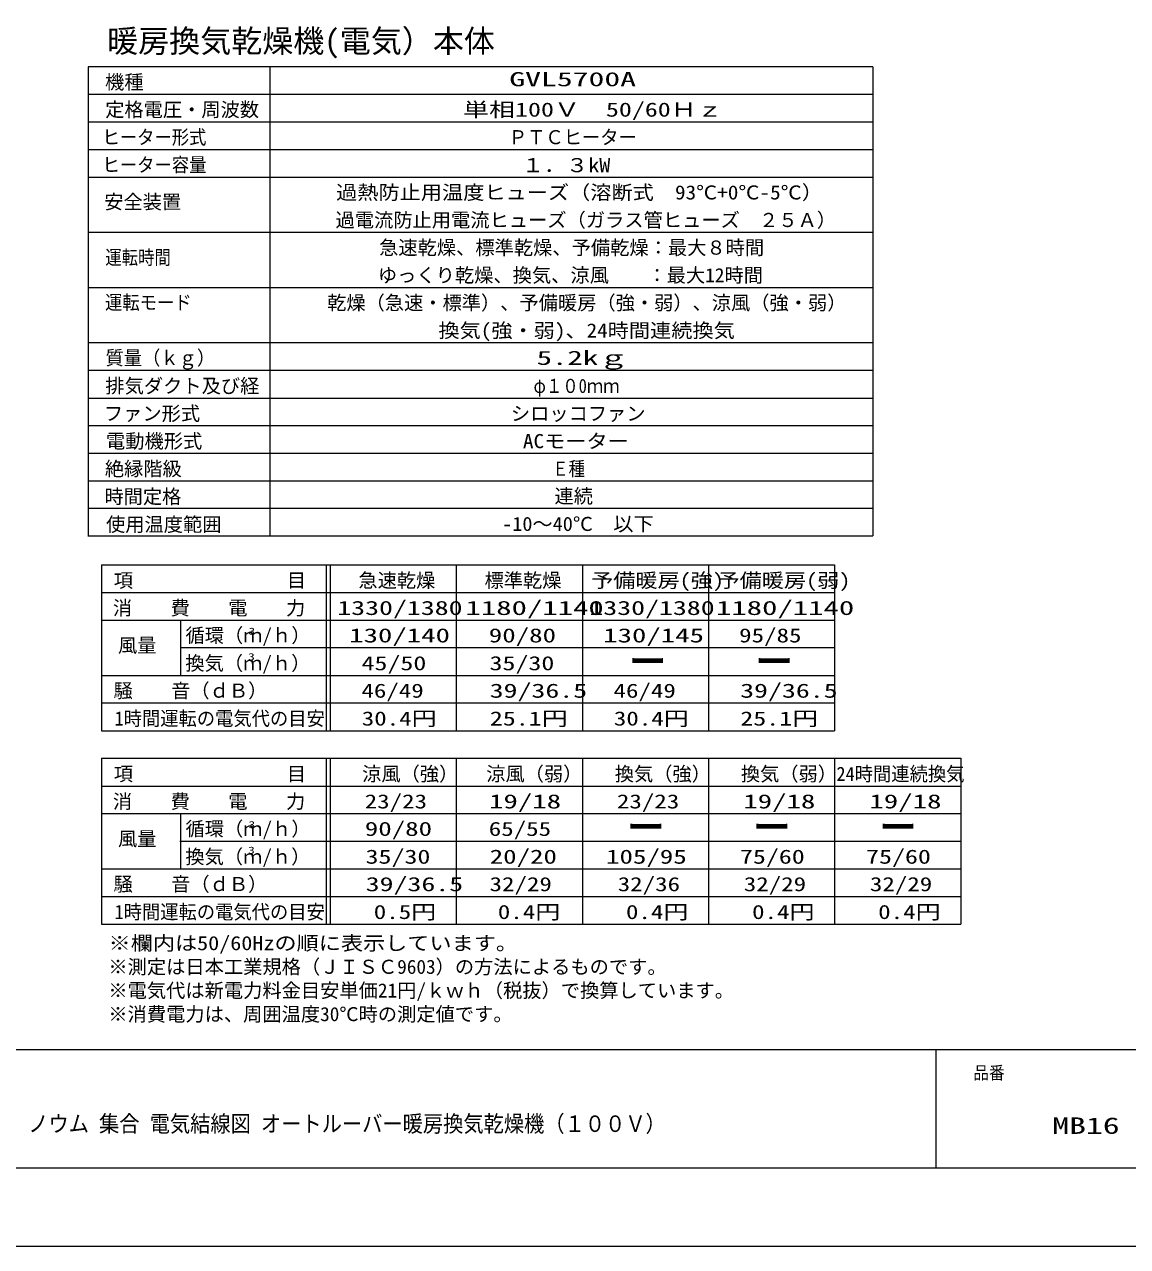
# Model space of a CAD drawing. Units: millimetres on the paper. Extents: x -305 to 305, y -152 to 152.
# Drawn here: x -186.6 to -46.7, y -148.5 to 6.5 of the extents above; entities that cross this region are included whole.
import ezdxf
from ezdxf.enums import TextEntityAlignment as Align

# ---------------------------------------------------------------- set-up
doc = ezdxf.new("R2010")
doc.units = ezdxf.units.MM
for name, color, linetype, lineweight in [('0-0_PV', 7, 'Continuous', 9), ('0-3_1図面枠', 7, 'Continuous', 9), ('0-4_0', 7, 'Continuous', 9), ('0-5_図面枠', 3, 'Continuous', 9), ('0-6_DEFPOINTS', 7, 'Continuous', 9)]:
    doc.layers.add(name, color=color, linetype=linetype, lineweight=lineweight)
doc.styles.add('ＭＳ ゴシック', font='')
doc.styles.get('ＭＳ ゴシック').set_extended_font_data('MS Gothic')

msp = doc.modelspace()

# ---------------------------------------------------------------- linework, layer by layer
at = {"layer": '0-0_PV'}
for p, q in [((-178.547, 1.142), (-79.015, 1.142)), ((-178.547, 1.124), (-178.547, -58.367)), ((-155.528, 1.124), (-155.528, -58.367)), ((-79.018, 1.124), (-79.018, -58.367)), ((-178.547, -2.358), (-79.018, -2.358)), ((-178.547, -5.858), (-79.018, -5.858)), ((-178.547, -9.358), (-79.018, -9.358)), ((-178.547, -12.858), (-79.018, -12.858)), ((-178.547, -19.858), (-79.018, -19.858)), ((-178.547, -26.858), (-79.018, -26.858)), ((-178.547, -33.858), (-79.018, -33.858)), ((-178.547, -37.371), (-79.018, -37.371)), ((-178.547, -40.899), (-79.018, -40.899)), ((-178.547, -44.385), (-79.018, -44.385)), ((-178.547, -47.867), (-79.018, -47.867)), ((-178.547, -51.367), (-79.018, -51.367)), ((-178.547, -54.867), (-79.018, -54.867)), ((-178.589, -58.367), (-79.018, -58.367)), ((-147.862, -61.995), (-147.862, -62.037)), ((-176.878, -62.037), (-176.878, -83.074)), ((-176.878, -62.037), (-83.862, -62.037)), ((-148.362, -62.037), (-148.362, -83.074)), ((-147.862, -62.037), (-147.862, -83.074)), ((-131.862, -62.037), (-131.862, -83.074)), ((-115.862, -62.037), (-115.862, -83.074)), ((-99.862, -62.037), (-99.862, -83.074)), ((-83.862, -62.037), (-83.862, -83.074)), ((-176.878, -65.565), (-83.862, -65.565)), ((-176.878, -69.051), (-83.862, -69.051)), ((-166.867, -69.051), (-166.867, -76.06)), ((-166.867, -72.533), (-83.862, -72.533)), ((-176.878, -76.06), (-83.862, -76.06)), ((-176.878, -79.546), (-83.862, -79.546)), ((-176.878, -83.074), (-83.862, -83.074)), ((-176.878, -86.574), (-67.862, -86.574)), ((-176.878, -86.574), (-176.878, -107.61)), ((-148.362, -86.574), (-148.362, -107.61)), ((-147.862, -86.574), (-147.862, -107.61)), ((-131.862, -86.574), (-131.862, -107.61)), ((-115.862, -86.574), (-115.862, -107.61)), ((-99.862, -86.531), (-99.862, -107.61)), ((-83.862, -86.574), (-83.862, -107.61)), ((-67.862, -86.574), (-67.862, -107.61)), ((-176.878, -90.101), (-67.862, -90.101)), ((-176.878, -93.587), (-67.862, -93.587)), ((-166.867, -93.541), (-166.867, -100.685)), ((-166.912, -97.069), (-67.862, -97.069)), ((-176.878, -100.596), (-67.862, -100.596)), ((-176.878, -104.082), (-67.862, -104.082)), ((-176.878, -107.61), (-67.862, -107.61))]:
    msp.add_line(p, q, dxfattribs=at)
at = {"layer": '0-4_0'}
msp.add_line((-71.017, -123.498), (-71.017, -138.498), dxfattribs=at)
at = {"layer": '0-5_図面枠'}
msp.add_line((-291.017, -123.498), (108.983, -123.498), dxfattribs=at)
msp.add_lwpolyline([(-291.017, -138.498), (108.983, -138.498), (108.983, 138.502), (-291.017, 138.502)], close=True, dxfattribs=at)
at = {"layer": '0-6_DEFPOINTS'}
msp.add_line((118.983, -148.498), (-301.017, -148.498), dxfattribs=at)

# ---------------------------------------------------------------- texts
at = {"layer": '0-0_PV', "style": 'ＭＳ ゴシック'}
for s, height, p in [('暖房換気乾燥機(電気）本体', 2.886, (-176.161, 2.086)), ('機種', 1.789, (-176.417, -2.237)), ('定格電圧・周波数', 1.789, (-176.403, -5.737)), ('安全装置', 1.789, (-176.526, -17.439)), ('過電流防止用電流ヒューズ（ガラス管ヒューズ\u3000２５Ａ）', 1.791, (-147.183, -19.738)), ('急速乾燥、標準乾燥、予備乾燥：最大８時間', 1.791, (-141.654, -23.24)), ('ゆっくり乾燥、換気、涼風\u3000\u3000：最大12時間', 1.791, (-141.805, -26.74)), ('乾燥（急速・標準）、予備暖房（強・弱）、涼風（強・弱）', 1.789, (-148.244, -30.235)), ('排気ダクト及び経', 1.791, (-176.384, -40.778)), ('ファン形式', 1.791, (-176.568, -44.278)), ('シロッコファン', 1.789, (-124.933, -44.28)), ('電動機形式', 1.791, (-176.301, -47.778)), ('絶縁階級', 1.789, (-176.45, -51.278)), ('時間定格', 1.789, (-176.501, -54.814)), ('連続', 1.789, (-119.402, -54.75)), ('使用温度範囲', 1.791, (-176.3, -58.347)), ('項\u3000\u3000\u3000\u3000\u3000\u3000\u3000\u3000目', 1.789, (-175.318, -65.439)), ('急速乾燥', 1.789, (-144.283, -65.443)), ('標準乾燥', 1.789, (-128.276, -65.443)), ('消\u3000\u3000費\u3000\u3000電\u3000\u3000力', 1.789, (-175.419, -68.937)), ('風量', 1.789, (-174.777, -73.671)), ('循環（ｍ/ｈ）', 1.791, (-166.223, -72.417)), ('換気（ｍ/ｈ）', 1.791, (-166.24, -75.946)), ('騒\u3000\u3000音（ｄＢ）', 1.789, (-175.354, -79.425)), ('項\u3000\u3000\u3000\u3000\u3000\u3000\u3000\u3000目', 1.789, (-175.318, -89.975)), ('涼風（強）', 1.789, (-143.804, -89.979)), ('涼風（弱）', 1.789, (-128.062, -89.979)), ('換気（強）', 1.789, (-111.754, -89.979)), ('換気（弱）', 1.789, (-95.754, -89.979)), ('消\u3000\u3000費\u3000\u3000電\u3000\u3000力', 1.789, (-175.419, -93.473)), ('循環（ｍ/ｈ）', 1.791, (-166.223, -96.953)), ('風量', 1.789, (-174.777, -98.207)), ('換気（ｍ/ｈ）', 1.791, (-166.24, -100.482)), ('騒\u3000\u3000音（ｄＢ）', 1.789, (-175.354, -103.961)), ('※測定は日本工業規格（ＪＩＳＣ9603）の方法によるものです。', 1.791, (-175.999, -114.45)), ('※電気代は新電力料金目安単価21円/ｋｗｈ（税抜）で換算しています。', 1.791, (-176, -117.449)), ('※消費電力は、周囲温度30℃時の測定値です。', 1.791, (-176.004, -120.451))]:
    msp.add_text(s, height=height, dxfattribs=at).set_placement(p, align=Align.BOTTOM_LEFT)
for s, height, width, p in [('GVL5700A', 1.791, 1.65, (-125.134, -1.883)), ('単相100Ｖ\u300050/60Ｈｚ', 1.791, 1.35, (-131.001, -5.737)), ('ヒーター形式', 1.791, 0.9, (-176.752, -9.237)), ('ＰＴＣヒーター', 1.791, 0.95, (-125.197, -9.237)), ('ヒーター容量', 1.791, 0.9, (-176.752, -12.737)), ('１．３kW', 1.791, 1.15, (-123.549, -12.783)), ('過熱防止用温度ヒューズ（溶断式\u300093℃+0℃-5℃）', 1.791, 1.1, (-147.105, -16.24)), ('運転時間', 1.791, 0.85, (-176.386, -24.487)), ('運転モード', 1.791, 0.9, (-176.423, -30.194)), ('換気(強・弱)、24時間連続換気', 1.791, 1.1, (-134.128, -33.749)), ('質量（ｋｇ）', 1.791, 0.95, (-176.364, -37.22)), ('5.2kｇ', 1.791, 1.6, (-121.664, -37.219)), ('φ１０0ｍｍ', 1.791, 0.85, (-122.058, -40.779)), ('ACモーター', 1.791, 1.1, (-123.402, -47.781)), ('Ｅ種', 1.791, 0.85, (-119.68, -51.279)), ('-10～40℃\u3000以下', 1.791, 1.05, (-126.033, -58.279)), ('予備暖房(強)', 1.791, 1.15, (-114.754, -65.443)), ('予備暖房(弱)', 1.791, 1.15, (-98.717, -65.443)), ('1330/1380', 1.791, 1.45, (-146.961, -68.937)), ('1180/1140', 1.791, 1.6, (-130.692, -68.937)), ('1330/1380', 1.791, 1.45, (-114.977, -68.937)), ('1180/1140', 1.791, 1.6, (-98.913, -68.937)), ('3', 0.894, 1.4, (-158.214, -71.173)), ('130/140', 1.791, 1.5, (-145.45, -72.419)), ('90/80', 1.791, 1.4, (-127.733, -72.419)), ('130/145', 1.791, 1.5, (-113.225, -72.419)), ('95/85', 1.789, 1.3, (-95.973, -72.419)), ('3', 0.894, 1.4, (-158.27, -74.41)), ('45/50', 1.791, 1.35, (-143.885, -75.947)), ('35/30', 1.791, 1.35, (-127.643, -75.947)), ('ー', 4.811, 0.75, (-110.036, -78.145)), ('ー', 4.811, 0.75, (-93.998, -78.145)), ('46/49', 1.789, 1.3, (-143.894, -79.432)), ('39/36.5', 1.791, 1.45, (-127.624, -79.432)), ('46/49', 1.789, 1.3, (-111.911, -79.432)), ('39/36.5', 1.791, 1.45, (-95.845, -79.432)), ('1時間運転の電気代の目安', 1.791, 0.95, (-175.219, -82.953)), ('30.4円', 1.791, 1.3, (-143.855, -82.96)), ('25.1円', 1.791, 1.35, (-127.602, -82.96)), ('30.4円', 1.791, 1.3, (-111.872, -82.96)), ('25.1円', 1.791, 1.35, (-95.822, -82.96)), ('24時間連続換気', 1.791, 0.95, (-83.626, -89.98)), ('23/23', 1.789, 1.3, (-143.481, -93.473)), ('19/18', 1.791, 1.5, (-127.699, -93.473)), ('23/23', 1.789, 1.3, (-111.481, -93.473)), ('19/18', 1.791, 1.5, (-95.441, -93.473)), ('19/18', 1.791, 1.5, (-79.441, -93.473)), ('90/80', 1.791, 1.4, (-143.462, -96.955)), ('65/55', 1.789, 1.3, (-127.74, -96.955)), ('3', 0.894, 1.4, (-158.214, -95.709)), ('ー', 4.811, 0.75, (-110.278, -99.153)), ('ー', 4.811, 0.75, (-94.278, -99.153)), ('ー', 4.811, 0.75, (-78.278, -99.153)), ('3', 0.894, 1.4, (-158.27, -98.946)), ('35/30', 1.791, 1.35, (-143.372, -100.483)), ('20/20', 1.791, 1.4, (-127.621, -100.483)), ('105/95', 1.791, 1.4, (-112.857, -100.483)), ('75/60', 1.791, 1.35, (-95.872, -100.483)), ('75/60', 1.791, 1.35, (-79.872, -100.483)), ('39/36.5', 1.791, 1.45, (-143.353, -103.968)), ('32/29', 1.789, 1.3, (-127.64, -103.968)), ('32/36', 1.789, 1.3, (-111.381, -103.968)), ('32/29', 1.789, 1.3, (-95.381, -103.968)), ('32/29', 1.789, 1.3, (-79.381, -103.968)), ('1時間運転の電気代の目安', 1.791, 0.95, (-175.219, -107.489)), ('0.5円', 1.791, 1.3, (-142.331, -107.496)), ('0.4円', 1.791, 1.3, (-126.59, -107.496)), ('0.4円', 1.791, 1.3, (-110.331, -107.496)), ('0.4円', 1.791, 1.3, (-94.331, -107.496)), ('0.4円', 1.791, 1.3, (-78.331, -107.496)), ('※欄内は50/60Hzの順に表示しています。', 1.791, 1.15, (-175.976, -111.448))]:
    msp.add_text(s, height=height, dxfattribs=dict(at, width=width)).set_placement(p, align=Align.BOTTOM_LEFT)
at = {"layer": '0-3_1図面枠', "style": 'ＭＳ ゴシック'}
for s, height, width, p in [('品番', 1.628, 0.9, (-66.276, -127.759)), ('ノウム 集合 電気結線図 オートルーバー暖房換気乾燥機（１００Ｖ）', 2.092, 0.9, (-186.165, -134.589)), ('MB16', 2.092, 1.5, (-56.239, -134.835))]:
    msp.add_text(s, height=height, dxfattribs=dict(at, width=width)).set_placement(p, align=Align.BOTTOM_LEFT)

doc.saveas('drawing.dxf')
